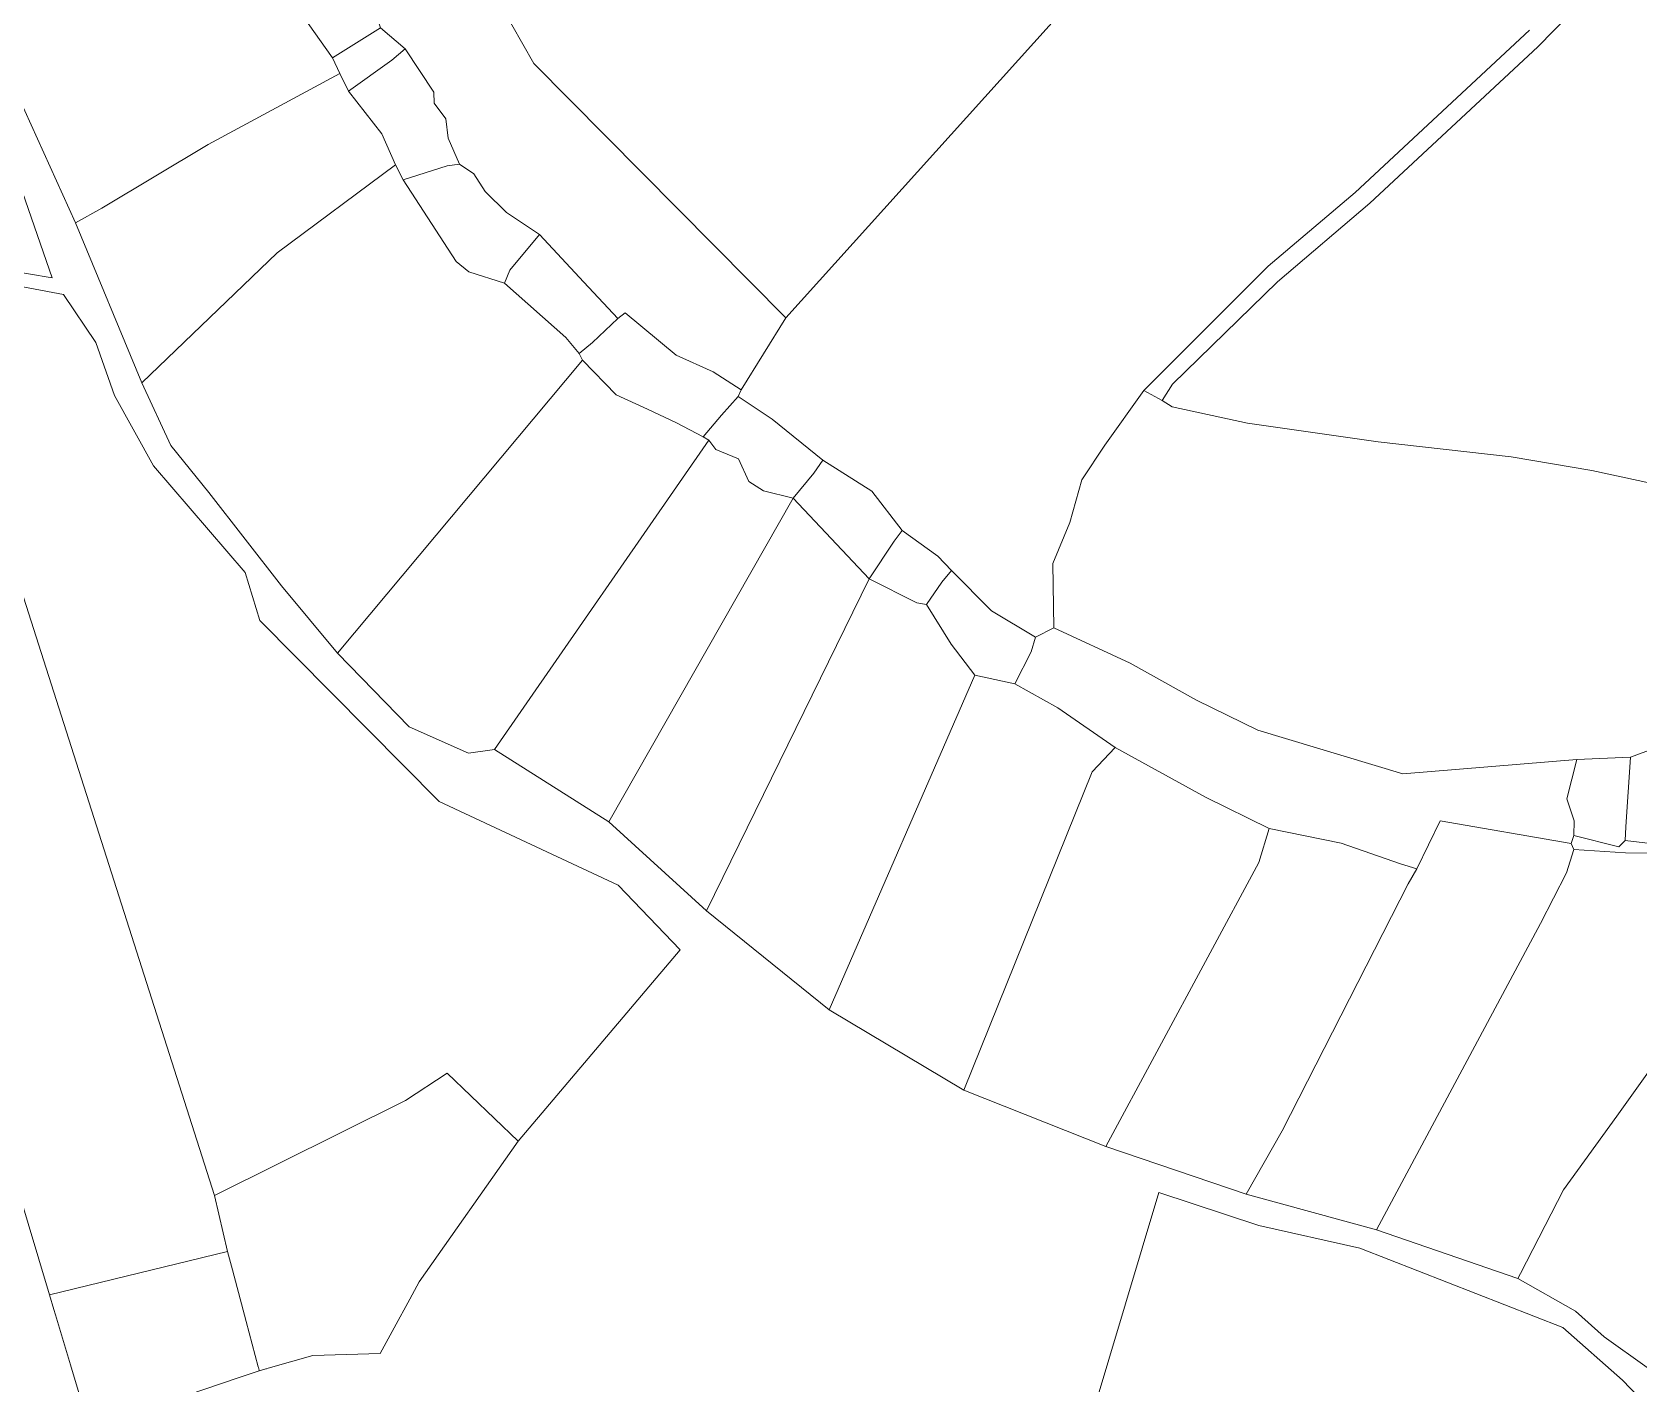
# Model space of a CAD drawing. Header units: metres. Extents: x 542555 to 550520, y 1840485 to 1846995.
# Drawn here: x 548111.2 to 548435.8, y 1842240.7 to 1842513.8 of the extents above; entities that cross this region are included whole.
import ezdxf

# ---------------------------------------------------------------- set-up
doc = ezdxf.new("R2010")
doc.units = ezdxf.units.M
doc.header["$MEASUREMENT"] = 0
doc.layers.add('Level 30', color=7, linetype='Continuous', lineweight=0)

msp = doc.modelspace()

# ---------------------------------------------------------------- linework, layer by layer
at = {"layer": 'Level 30', "color": 7, "linetype": 'Continuous', "lineweight": 0, "flags": 128}
for points in [[(548370.48, 1842574.82), (548263.49, 1842456.1), (548212.54, 1842507.49), (548194.8, 1842538.81), (548184.81, 1842554.07), (548190.9, 1842561.41), (548206.84, 1842579.48), (548214.39, 1842591.26), (548224.43, 1842605.95), (548239.64, 1842628.82), (548263, 1842656.35), (548273.1, 1842669.12), (548280.69, 1842680.6), (548288.5, 1842695), (548291.27, 1842698.13), (548303.84, 1842682.21), (548372.23, 1842576.15), (548370.48, 1842574.82)], [(548171.88, 1842508.6), (548173.39, 1842505.47), (548146.76, 1842491.09), (548125.3, 1842478.26), (548119.95, 1842475.29), (548100.72, 1842517.7), (548087.87, 1842545.9), (548140.33, 1842551.88), (548141.74, 1842552.23), (548143.2, 1842550), (548146.89, 1842546.01), (548149.68, 1842541.02), (548153.54, 1842532.63), (548161.5, 1842521.35), (548165.83, 1842517.16), (548171.88, 1842508.6)], [(548525.15, 1842423.08), (548502.9, 1842416.5), (548464.33, 1842418.07), (548452.44, 1842419.56), (548426.29, 1842425.24), (548409.98, 1842427.98), (548383.08, 1842431), (548356.69, 1842434.83), (548341.52, 1842438.13), (548339.47, 1842439.4), (548341.54, 1842442.69), (548362.77, 1842463.36), (548381.39, 1842479.28), (548415.38, 1842510.81), (548434.69, 1842530.62), (548444.89, 1842522.82), (548501.42, 1842477.66), (548523.74, 1842461.89), (548570.58, 1842430.42), (548558.78, 1842428.77), (548541.97, 1842425.68), (548525.15, 1842423.08)], [(548176.9, 1842522.36), (548180.36, 1842518.33), (548181.59, 1842514.67), (548171.88, 1842508.6), (548165.83, 1842517.16), (548175.66, 1842521.8), (548176.9, 1842522.36)], [(548181.59, 1842514.67), (548186.55, 1842510.45), (548183.87, 1842508.17), (548175.12, 1842501.86), (548173.39, 1842505.47), (548171.88, 1842508.6), (548181.59, 1842514.67)], [(548186.55, 1842510.45), (548192.38, 1842501.68), (548192.4, 1842499.43), (548194.75, 1842496.31), (548195.27, 1842492.39), (548197.54, 1842487.16), (548195.02, 1842486.77), (548186.14, 1842483.96), (548184.62, 1842486.99), (548181.87, 1842493.25), (548175.12, 1842501.86), (548183.87, 1842508.17), (548186.55, 1842510.45)], [(548100.13, 1842507.77), (548115.26, 1842464.19), (548100.83, 1842466.62), (548088.64, 1842468.88), (548064.97, 1842469.18), (548061.1, 1842473.4), (548048.11, 1842473.87), (548031.07, 1842472.51), (548016.28, 1842493.97), (548100.13, 1842507.77)], [(548175.12, 1842501.86), (548181.87, 1842493.25), (548184.62, 1842486.99), (548160.72, 1842469.19), (548133.39, 1842442.92), (548119.95, 1842475.29), (548125.3, 1842478.26), (548146.76, 1842491.09), (548173.39, 1842505.47), (548175.12, 1842501.86)], [(548221.73, 1842448.86), (548222.39, 1842447.55), (548172.88, 1842388.36), (548161.58, 1842401.96), (548146.93, 1842420.8), (548139.25, 1842430.26), (548133.39, 1842442.92), (548160.72, 1842469.19), (548184.62, 1842486.99), (548186.14, 1842483.96), (548196.85, 1842467.44), (548199.42, 1842465.39), (548206.65, 1842463.09), (548218.99, 1842452.13), (548221.73, 1842448.86)], [(548197.54, 1842487.16), (548200.43, 1842485.18), (548202.7, 1842481.64), (548207.04, 1842477.38), (548213.68, 1842472.94), (548207.71, 1842465.7), (548206.65, 1842463.09), (548199.42, 1842465.39), (548196.85, 1842467.44), (548186.14, 1842483.96), (548195.02, 1842486.77), (548197.54, 1842487.16)], [(548213.68, 1842472.94), (548222.64, 1842463.3), (548229.53, 1842455.97), (548224.38, 1842451.12), (548221.73, 1842448.86), (548218.99, 1842452.13), (548206.65, 1842463.09), (548207.71, 1842465.7), (548213.68, 1842472.94)], [(548148.07, 1842278.71), (548150.71, 1842267.44), (548114.71, 1842258.67), (548089.01, 1842344.49), (548083.72, 1842355.44), (548078.43, 1842353.71), (548058.02, 1842363.76), (548083.48, 1842377.91), (548086.39, 1842385.91), (548065.58, 1842466.58), (548088.12, 1842466.35), (548148.07, 1842278.71)], [(548242.11, 1842328.38), (548209.38, 1842289.72), (548195.07, 1842303.46), (548186.65, 1842297.91), (548148.07, 1842278.71), (548088.12, 1842466.35), (548117.56, 1842460.78), (548124.1, 1842451.13), (548127.89, 1842440.37), (548135.73, 1842426.18), (548154.24, 1842404.6), (548157.24, 1842394.93), (548193.47, 1842358.35), (548229.57, 1842341.43), (548242.11, 1842328.38)], [(548254.41, 1842441.55), (548253.84, 1842440.19), (548250.47, 1842436.41), (548246.73, 1842432.06), (548241.38, 1842434.85), (548235.54, 1842437.65), (548229.17, 1842440.5), (548222.39, 1842447.55), (548221.73, 1842448.86), (548224.38, 1842451.12), (548229.53, 1842455.97), (548231.03, 1842457.12), (548241.34, 1842448.55), (548248.75, 1842445.14), (548254.41, 1842441.55)], [(548247.93, 1842431.39), (548204.63, 1842368.87), (548199.35, 1842368.15), (548187.39, 1842373.47), (548172.88, 1842388.36), (548222.39, 1842447.55), (548229.17, 1842440.5), (548235.54, 1842437.65), (548241.38, 1842434.85), (548246.73, 1842432.06), (548247.93, 1842431.39)], [(548253.84, 1842440.19), (548260.7, 1842435.63), (548270.94, 1842427.34), (548269.12, 1842424.69), (548264.92, 1842419.66), (548258.95, 1842421.12), (548255.99, 1842423), (548253.9, 1842427.57), (548249.29, 1842429.48), (548247.93, 1842431.39), (548246.73, 1842432.06), (548250.47, 1842436.41), (548253.84, 1842440.19)], [(548264.92, 1842419.66), (548227.72, 1842354.24), (548204.63, 1842368.87), (548247.93, 1842431.39), (548249.29, 1842429.48), (548253.9, 1842427.57), (548255.99, 1842423), (548258.95, 1842421.12), (548264.92, 1842419.66)], [(548270.94, 1842427.34), (548280.85, 1842421.08), (548286.96, 1842413.09), (548285.37, 1842410.97), (548280.28, 1842403.37), (548264.92, 1842419.66), (548269.12, 1842424.69), (548270.94, 1842427.34)], [(548264.92, 1842419.66), (548280.28, 1842403.37), (548247.42, 1842336.23), (548227.72, 1842354.24), (548264.92, 1842419.66)], [(548286.96, 1842413.09), (548294.16, 1842407.93), (548296.91, 1842405.02), (548295, 1842402.65), (548291.85, 1842398.16), (548289.89, 1842398.53), (548280.28, 1842403.37), (548285.37, 1842410.97), (548286.96, 1842413.09)], [(548301.64, 1842383.87), (548272.22, 1842316.28), (548247.42, 1842336.23), (548280.28, 1842403.37), (548289.89, 1842398.53), (548291.85, 1842398.16), (548296.87, 1842390.14), (548301.64, 1842383.87)], [(548296.91, 1842405.02), (548304.98, 1842396.86), (548313.87, 1842391.53), (548313.02, 1842388.6), (548309.69, 1842382.1), (548301.64, 1842383.87), (548296.87, 1842390.14), (548291.85, 1842398.16), (548295, 1842402.65), (548296.91, 1842405.02)], [(548317.61, 1842393.42), (548333, 1842386.29), (548346.4, 1842378.86), (548358.77, 1842372.75), (548388.1, 1842363.95), (548423.25, 1842366.84), (548421.2, 1842358.92), (548422.69, 1842354.43), (548422.62, 1842351.49), (548422.09, 1842349.85), (548395.63, 1842354.47), (548390.9, 1842344.74), (548387.63, 1842345.77), (548375.63, 1842349.91), (548361.08, 1842352.87), (548348.24, 1842359.2), (548329.96, 1842369.26), (548318.41, 1842377.29), (548309.69, 1842382.1), (548313.02, 1842388.6), (548313.87, 1842391.53), (548317.61, 1842393.42)], [(548325.35, 1842364.38), (548299.44, 1842300), (548272.22, 1842316.28), (548301.64, 1842383.87), (548309.69, 1842382.1), (548318.41, 1842377.29), (548329.96, 1842369.26), (548325.35, 1842364.38)], [(548358.97, 1842346), (548328.12, 1842288.63), (548299.44, 1842300), (548325.35, 1842364.38), (548329.96, 1842369.26), (548348.24, 1842359.2), (548361.08, 1842352.87), (548358.97, 1842346)], [(548423.25, 1842366.84), (548434.07, 1842367.33), (548433.13, 1842353.26), (548432.97, 1842350.49), (548431.71, 1842349.22), (548422.62, 1842351.49), (548422.69, 1842354.43), (548421.2, 1842358.92), (548423.25, 1842366.84)], [(548434.07, 1842367.33), (548439.02, 1842369.13), (548451.62, 1842365.77), (548449.86, 1842357.13), (548447.84, 1842348.73), (548432.97, 1842350.49), (548433.13, 1842353.26), (548434.07, 1842367.33)], [(548119.769, 1842229.8719), (548091.22, 1842213.03), (548091.11, 1842212.97), (548091.1, 1842212.99), (548090.8102, 1842213.9753), (548089.35, 1842218.94), (548081.8708, 1842244.3238), (548080.9719, 1842247.3747), (548077.7197, 1842258.4123), (548056.73, 1842329.65), (548079.3, 1842351.05), (548078.43, 1842353.71), (548083.72, 1842355.44), (548089.01, 1842344.49), (548114.71, 1842258.67), (548115.5958, 1842255.7116), (548115.9144, 1842254.6476), (548118.9421, 1842244.5362), (548122.66, 1842232.12), (548122.8, 1842231.66), (548119.769, 1842229.8719)], [(548415.88, 1842333.7), (548382.76, 1842271.82), (548356.46, 1842279.01), (548363.72, 1842291.84), (548389.16, 1842341.74), (548390.9, 1842344.74), (548395.63, 1842354.47), (548422.09, 1842349.85), (548422.62, 1842348.64), (548421.14, 1842343.94), (548415.88, 1842333.7)], [(548363.72, 1842291.84), (548356.46, 1842279.01), (548328.12, 1842288.63), (548358.97, 1842346), (548361.08, 1842352.87), (548375.63, 1842349.91), (548387.63, 1842345.77), (548390.9, 1842344.74), (548389.16, 1842341.74), (548363.72, 1842291.84)], [(548411.88, 1842262.99), (548411.32, 1842261.94), (548382.76, 1842271.82), (548415.88, 1842333.7), (548421.14, 1842343.94), (548422.62, 1842348.64), (548433.06, 1842348.01), (548447.65, 1842347.85), (548464.08, 1842345.54), (548462.94, 1842339.1), (548431.34, 1842294.77), (548420.52, 1842279.86), (548411.88, 1842262.99)], [(548504.9, 1842327.76), (548437.46, 1842244.02), (548428.78, 1842250.21), (548422.96, 1842255.35), (548411.32, 1842261.94), (548411.88, 1842262.99), (548420.52, 1842279.86), (548431.34, 1842294.77), (548462.94, 1842339.1), (548464.08, 1842345.54), (548471.63, 1842346.55), (548485.81, 1842345.93), (548507.12, 1842347.23), (548509.31, 1842338.19), (548504.9, 1842327.76)], [(548184.3573, 1842252.0124), (548181.53, 1842246.81), (548167.94, 1842246.43), (548158.9, 1842243.85), (548158.54, 1842243.75), (548158.4424, 1842243.7226), (548157.08, 1842243.34), (548157.0561, 1842243.4326), (548156.92, 1842243.96), (548156.88, 1842244.1), (548154.4539, 1842253.2774), (548151.6866, 1842263.7457), (548150.71, 1842267.44), (548148.07, 1842278.71), (548186.65, 1842297.91), (548195.07, 1842303.46), (548209.38, 1842289.72), (548189.41, 1842261.31), (548187.505, 1842257.8046), (548184.3573, 1842252.0124)], [(548472.2454, 1842200.9434), (548460.58, 1842184.61), (548386.31, 1842205.09), (548360.18, 1842212.3), (548355.18, 1842212.57), (548334.31, 1842213.7), (548319.39, 1842214.54), (548320.17, 1842217.13), (548321.97, 1842223.14), (548338.83, 1842279.38), (548358.98, 1842272.69), (548379.4, 1842268.13), (548420.44, 1842252.08), (548432.47, 1842241.44), (548450.12, 1842223.06), (548473.45, 1842202.63), (548472.2454, 1842200.9434)], [(548153.0219, 1842241.9573), (548125.5265, 1842232.589), (548122.8, 1842231.66), (548122.66, 1842232.12), (548118.9421, 1842244.5362), (548115.9144, 1842254.6476), (548115.5958, 1842255.7116), (548114.71, 1842258.67), (548150.71, 1842267.44), (548151.6866, 1842263.7457), (548154.4539, 1842253.2774), (548156.88, 1842244.1), (548156.92, 1842243.96), (548157.0561, 1842243.4326), (548157.08, 1842243.34), (548153.0219, 1842241.9573)]]:
    msp.add_lwpolyline(points, close=True, dxfattribs=at)
for points in [[(548413.66, 1842514.24), (548378.45, 1842481.39), (548360.91, 1842466.5), (548338.78, 1842444.43), (548335.77, 1842441.37), (548327.87, 1842430.37), (548323.28, 1842423.33), (548320.82, 1842414.75), (548317.38, 1842406.44), (548317.61, 1842393.42), (548313.87, 1842391.53), (548304.98, 1842396.86), (548296.91, 1842405.02), (548294.16, 1842407.93), (548286.96, 1842413.09), (548280.85, 1842421.08), (548270.94, 1842427.34), (548260.7, 1842435.63), (548253.84, 1842440.19), (548254.41, 1842441.55), (548263.49, 1842456.1), (548370.48, 1842574.82)], [(548194.8, 1842538.81), (548212.54, 1842507.49), (548263.49, 1842456.1), (548263.49, 1842456.1), (548254.41, 1842441.55), (548248.75, 1842445.14), (548241.34, 1842448.55), (548231.03, 1842457.12), (548229.53, 1842455.97), (548222.64, 1842463.3), (548213.68, 1842472.94), (548207.04, 1842477.38), (548202.7, 1842481.64), (548200.43, 1842485.18), (548197.54, 1842487.16), (548195.27, 1842492.39), (548194.75, 1842496.31), (548192.4, 1842499.43), (548192.38, 1842501.68), (548186.55, 1842510.45), (548181.59, 1842514.67)], [(548439.02, 1842369.13), (548434.07, 1842367.33), (548423.25, 1842366.84), (548388.1, 1842363.95), (548358.77, 1842372.75), (548346.4, 1842378.86), (548333, 1842386.29), (548317.61, 1842393.42), (548317.38, 1842406.44), (548320.82, 1842414.75), (548323.28, 1842423.33), (548327.87, 1842430.37), (548335.77, 1842441.37), (548339.47, 1842439.4), (548341.52, 1842438.13), (548356.69, 1842434.83), (548383.08, 1842431), (548409.98, 1842427.98), (548426.29, 1842425.24), (548452.44, 1842419.56)], [(548447.65, 1842347.85), (548433.06, 1842348.01), (548422.62, 1842348.64), (548422.09, 1842349.85), (548422.62, 1842351.49), (548431.71, 1842349.22), (548432.97, 1842350.49), (548447.84, 1842348.73)]]:
    msp.add_lwpolyline(points, dxfattribs=at)

doc.saveas('drawing.dxf')
